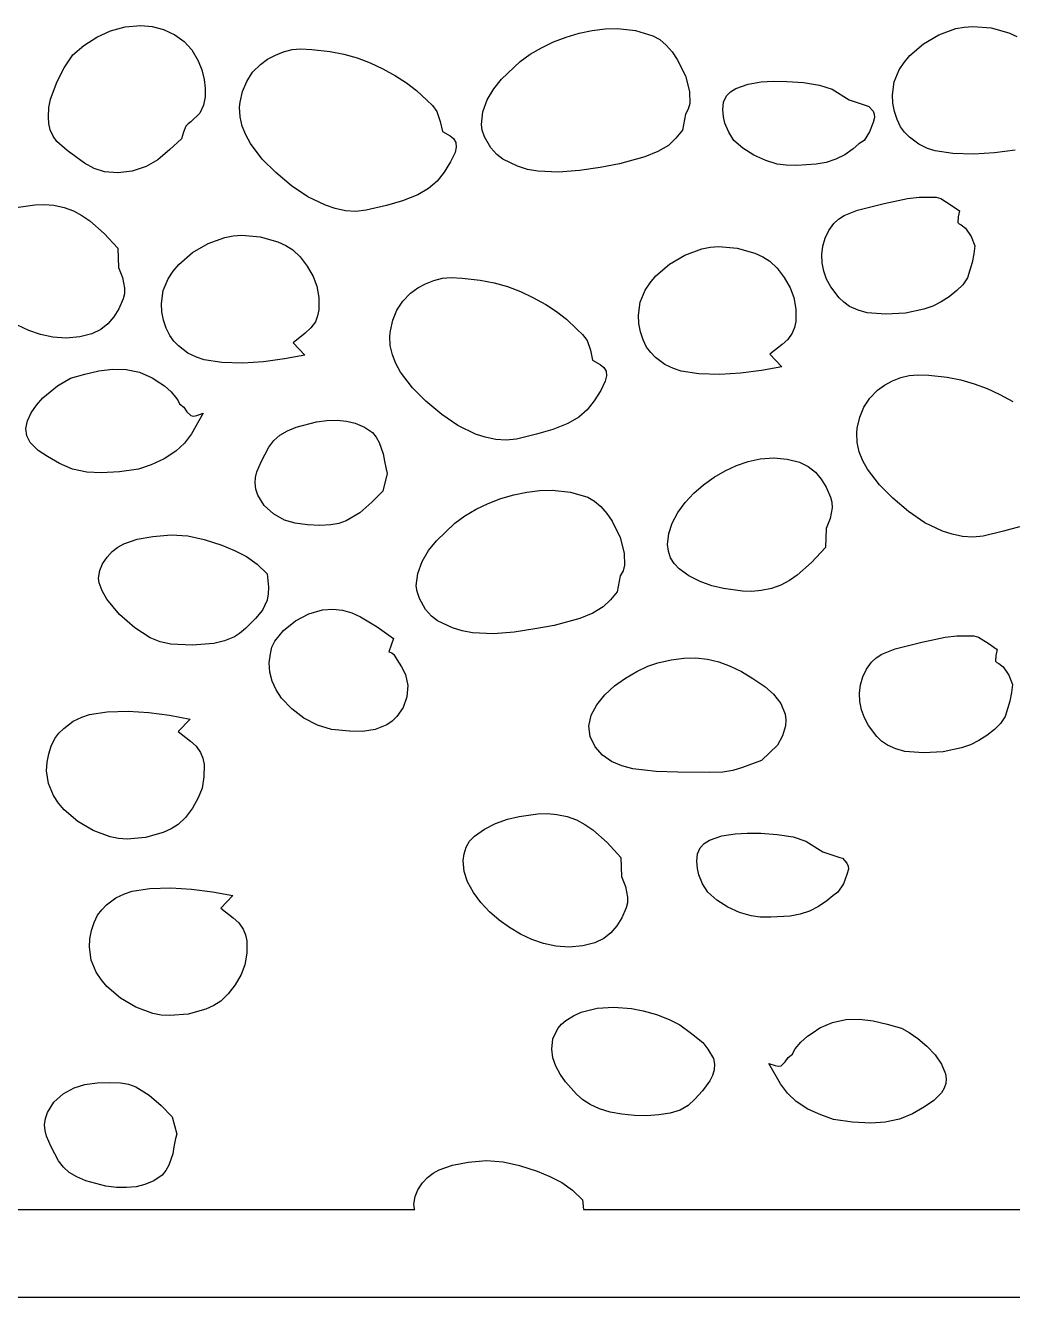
# Model space of a CAD drawing. Extents: x 2 to 598, y 382 to 3498.
# Drawn here: x 216.6 to 365.4, y 382 to 573.8 of the extents above; entities that cross this region are included whole.
import ezdxf

# ---------------------------------------------------------------- set-up
doc = ezdxf.new("R2010")
doc.units = 0

msp = doc.modelspace()

# ---------------------------------------------------------------- linework, layer by layer
at = {"layer": 'Calque 1'}
for p, q in [((229.435517, 572.9595), (231.640939, 573.559397)), ((231.640939, 573.559397), (233.971817, 573.7839)), ((233.971817, 573.7839), (235.710405, 573.6109)), ((235.710405, 573.6109), (237.395817, 573.155)), ((356.845117, 573.3005), (358.072563, 573.544999)), ((358.072563, 573.544999), (359.392067, 573.640241)), ((359.392067, 573.640241), (362.152692, 573.408575)), ((225.381017, 570.7701), (227.350545, 572.018353)), ((227.350545, 572.018353), (229.435517, 572.9595)), ((237.395817, 573.155), (239.13325, 572.357455)), ((239.13325, 572.357455), (240.52408, 571.365463)), ((296.179383, 571.300488), (298.089667, 572.031475)), ((298.089667, 572.031475), (300.051195, 572.612602)), ((300.051195, 572.612602), (302.023955, 573.030787)), ((302.023955, 573.030787), (303.967933, 573.272948)), ((303.967933, 573.272948), (305.843117, 573.326)), ((305.843117, 573.326), (308.572955, 573.013512)), ((308.572955, 573.013512), (311.187517, 572.2418)), ((311.187517, 572.2418), (312.204358, 571.659727)), ((312.204358, 571.659727), (313.166694, 570.829847)), ((351.945192, 571.005675), (354.287501, 572.362787)), ((354.287501, 572.362787), (356.845117, 573.3005)), ((362.152692, 573.408575), (364.81788, 572.656747)), ((364.81788, 572.656747), (366.018087, 572.101786)), ((223.738317, 569.3392), (225.381017, 570.7701)), ((240.52408, 571.365463), (241.657303, 570.097489)), ((241.657303, 570.097489), (242.621917, 568.472)), ((254.263542, 569.3251), (255.514186, 569.8125)), ((255.514186, 569.8125), (256.797117, 570.1514)), ((256.797117, 570.1514), (258.112358, 570.245795)), ((258.112358, 570.245795), (259.770742, 570.172613)), ((259.770742, 570.172613), (262.517717, 569.8693)), ((262.517717, 569.8693), (264.591892, 569.465727)), ((292.672595, 569.441268), (294.360355, 570.432725)), ((294.360355, 570.432725), (296.179383, 571.300488)), ((313.166694, 570.829847), (314.054782, 569.808618)), ((314.054782, 569.808618), (314.84888, 568.6525)), ((349.910195, 569.240375), (351.945192, 571.005675)), ((222.42633, 567.406288), (223.738317, 569.3392)), ((242.621917, 568.472), (243.166467, 567.070275)), ((250.834944, 566.716759), (252.006717, 567.918)), ((252.006717, 567.918), (253.082086, 568.6925)), ((253.082086, 568.6925), (254.263542, 569.3251)), ((264.591892, 569.465727), (266.600817, 568.891013)), ((266.600817, 568.891013), (268.552442, 568.149667)), ((268.552442, 568.149667), (270.454717, 567.2462)), ((288.365117, 565.6944), (291.156117, 568.3392)), ((291.156117, 568.3392), (292.672595, 569.441268)), ((314.84888, 568.6525), (316.076134, 566.161428)), ((348.274517, 567.0781), (349.036691, 568.208159)), ((349.036691, 568.208159), (349.910195, 569.240375)), ((221.382317, 565.3497), (222.42633, 567.406288)), ((243.166467, 567.070275), (243.552017, 565.6102)), ((249.95298, 565.347275), (250.834944, 566.716759)), ((270.454717, 567.2462), (272.390883, 566.188789)), ((272.390883, 566.188789), (274.020842, 565.154713)), ((316.076134, 566.161428), (316.690517, 563.8083)), ((347.525755, 565.277512), (348.274517, 567.0781)), ((220.355467, 562.6515), (221.382317, 565.3497)), ((243.552017, 565.6102), (243.684273, 564.335461)), ((243.684273, 564.335461), (243.669417, 563.018262)), ((249.335784, 563.837653), (249.95298, 565.347275)), ((274.020842, 565.154713), (275.525514, 563.979355)), ((275.525514, 563.979355), (277.085817, 562.4981)), ((286.206305, 562.548825), (287.174865, 564.213994)), ((287.174865, 564.213994), (288.365117, 565.6944)), ((322.872066, 563.793664), (323.652078, 564.295434)), ((323.652078, 564.295434), (325.51463, 564.95445)), ((325.51463, 564.95445), (327.50995, 565.266366)), ((327.50995, 565.266366), (329.313317, 565.3659)), ((329.313317, 565.3659), (331.376426, 565.345428)), ((331.376426, 565.345428), (333.856367, 565.16965)), ((333.856367, 565.16965), (336.281708, 564.788522)), ((336.281708, 564.788522), (338.181017, 564.152)), ((338.181017, 564.152), (340.734317, 562.5691)), ((347.263217, 563.3321), (347.525755, 565.277512)), ((220.130642, 561.430791), (220.355467, 562.6515)), ((243.669417, 563.018262), (243.427536, 561.739483)), ((248.877317, 561.4398), (248.958317, 562.216)), ((248.958317, 562.216), (249.335784, 563.837653)), ((277.085817, 562.4981), (277.930729, 561.692037)), ((285.55505, 560.749069), (286.206305, 562.548825)), ((316.721255, 562.024875), (316.513372, 561.165028)), ((316.690517, 563.8083), (316.721255, 562.024875)), ((321.724617, 561.1299), (321.833005, 562.22475)), ((321.833005, 562.22475), (322.247017, 563.1546)), ((322.247017, 563.1546), (322.872066, 563.793664)), ((340.734317, 562.5691), (343.307817, 561.702)), ((347.330971, 562.060073), (347.263207, 563.3321)), ((347.263207, 563.3321), (347.263217, 563.3321)), ((347.56967, 560.808512), (347.330971, 562.060073)), ((220.075917, 559.9299), (220.130642, 561.430791)), ((242.878717, 560.58), (241.513417, 559.2359)), ((243.427536, 561.739483), (242.878717, 560.58)), ((248.877717, 561.4398), (248.877317, 561.4398)), ((248.945593, 560.008742), (248.877717, 561.4398)), ((277.930729, 561.692037), (278.629917, 560.7851)), ((278.629917, 560.7851), (279.107906, 559.316113)), ((285.316717, 558.8649), (285.55505, 560.749069)), ((316.076617, 560.3826), (315.640917, 557.9761)), ((316.513372, 561.165028), (316.076617, 560.3826)), ((321.821767, 560.023462), (321.724617, 561.1302)), ((321.724617, 561.1302), (321.724617, 561.1299)), ((343.307817, 561.702), (343.723317, 561.5718)), ((343.723317, 561.5718), (344.358155, 560.851287)), ((344.358155, 560.851287), (344.548575, 560.392645)), ((344.548575, 560.392645), (344.594517, 559.9243)), ((347.967387, 559.60887), (347.56967, 560.808512)), ((220.11918, 558.984412), (220.075917, 559.9299)), ((220.075917, 559.9299), (220.075917, 559.9299)), ((220.313717, 558.0654), (220.11918, 558.984412)), ((240.780617, 558.6075), (240.405555, 557.670425)), ((241.115442, 558.946187), (240.780617, 558.6075)), ((241.513417, 559.2359), (241.115442, 558.946187)), ((249.266763, 558.617908), (248.945593, 560.008742)), ((249.802119, 557.276173), (249.266763, 558.617908)), ((279.107906, 559.316113), (279.441227, 557.7935)), ((285.457676, 558.018309), (285.316717, 558.8649)), ((285.316717, 558.8649), (285.316717, 558.8649)), ((322.029017, 559.0575), (321.821767, 560.023462)), ((322.60883, 557.701987), (322.029017, 559.0575)), ((344.376417, 559.1435), (343.841417, 557.723462)), ((344.594517, 559.9243), (344.376417, 559.1435)), ((348.512207, 558.4926), (347.967387, 559.60887)), ((349.11847, 557.679662), (348.512207, 558.4926)), ((220.773673, 557.075777), (220.313717, 558.0654)), ((221.347142, 556.304637), (220.773673, 557.075777)), ((222.867017, 554.9431), (221.347142, 556.304637)), ((240.107817, 556.6996), (238.353042, 555.074737)), ((240.405555, 557.670425), (240.107817, 556.6996)), ((250.51255, 555.992413), (249.802119, 557.276173)), ((279.441227, 557.7935), (280.596763, 557.145613)), ((280.596763, 557.145613), (281.139396, 556.715511)), ((281.139396, 556.715511), (281.480417, 556.1456)), ((285.809742, 556.999725), (285.457676, 558.018309)), ((286.722317, 555.309), (285.809742, 556.999725)), ((314.624892, 556.792487), (313.523217, 555.6997)), ((315.640917, 557.9761), (314.624892, 556.792487)), ((323.394817, 556.4556), (322.60883, 557.701987)), ((324.748145, 555.25595), (323.394817, 556.4556)), ((343.010617, 556.4553), (342.219017, 555.9132)), ((343.841417, 557.723462), (343.010617, 556.4553)), ((349.838207, 556.9532), (349.11847, 557.679662)), ((351.243307, 555.869), (349.838207, 556.9532)), ((225.505817, 553.008912), (222.867017, 554.9431)), ((238.353042, 555.074737), (236.544717, 553.5122)), ((252.302195, 553.634311), (250.51255, 555.992413)), ((281.346318, 554.625325), (280.688727, 553.2186)), ((281.528305, 555.420281), (281.346318, 554.625325)), ((281.480417, 556.1456), (281.528305, 555.420281)), ((287.627259, 554.336814), (286.722317, 555.309)), ((288.54648, 553.623237), (287.627259, 554.336814)), ((311.936831, 554.762695), (309.97013, 553.974312)), ((313.523217, 555.6997), (311.936831, 554.762695)), ((326.403667, 554.21185), (324.748145, 555.25595)), ((341.348217, 555.1546), (340.095223, 554.295883)), ((342.219017, 555.9132), (341.348217, 555.1546)), ((352.542618, 555.25308), (351.243307, 555.869)), ((353.730996, 554.855362), (352.542618, 555.25308)), ((356.370117, 554.4598), (353.730996, 554.855362)), ((359.526708, 554.364437), (356.370117, 554.4598)), ((362.672067, 554.5561), (359.526708, 554.364437)), ((365.798826, 554.970662), (362.672067, 554.5561)), ((226.965645, 552.236927), (225.505817, 553.008912)), ((234.805451, 552.514856), (232.694167, 551.835925)), ((236.544717, 553.5122), (234.805451, 552.514856)), ((254.322817, 551.6146), (252.302195, 553.634311)), ((280.688727, 553.2186), (279.690893, 551.654395)), ((290.779917, 552.5557), (288.54648, 553.623237)), ((292.282178, 552.082362), (290.779917, 552.5557)), ((306.120117, 552.903), (303.210717, 552.3826)), ((309.97013, 553.974312), (306.120117, 552.903)), ((328.187739, 553.395375), (326.403667, 554.21185)), ((329.926717, 552.8786), (328.187739, 553.395375)), ((331.279958, 552.718155), (329.926717, 552.8786)), ((332.874042, 552.687187), (331.279958, 552.718155)), ((335.805917, 552.8566), (332.874042, 552.687187)), ((337.303436, 553.131161), (335.805917, 552.8566)), ((338.740083, 553.616162), (337.303436, 553.131161)), ((340.095223, 554.295883), (338.740083, 553.616162)), ((228.508517, 551.7129), (226.965645, 552.236927)), ((230.499108, 551.545306), (228.508517, 551.7129)), ((232.694167, 551.835925), (230.499108, 551.545306)), ((256.703955, 549.606097), (254.322817, 551.6146)), ((279.690893, 551.654395), (278.63431, 550.326638)), ((293.819751, 551.792186), (292.282178, 552.082362)), ((296.959692, 551.653112), (293.819751, 551.792186)), ((300.117445, 551.922058), (296.959692, 551.653112)), ((303.210717, 552.3826), (300.117445, 551.922058)), ((259.149817, 547.934625), (256.703955, 549.606097)), ((277.362757, 549.198286), (275.720017, 548.2323)), ((278.63431, 550.326638), (277.362757, 549.198286)), ((215.190217, 546.3583), (218.017042, 546.74505)), ((218.017042, 546.74505), (219.44927, 546.7768)), ((219.44927, 546.7768), (220.871017, 546.6617)), ((220.871017, 546.6617), (222.428404, 546.332394)), ((261.809805, 546.661366), (259.149817, 547.934625)), ((263.266783, 546.193185), (261.809805, 546.661366)), ((271.009217, 546.6495), (267.957308, 545.908637)), ((273.432196, 547.334325), (271.009217, 546.6495)), ((275.720017, 548.2323), (273.432196, 547.334325)), ((341.99648, 545.944775), (346.036417, 546.9332)), ((346.036417, 546.9332), (349.54438, 547.69115)), ((349.54438, 547.69115), (351.318278, 547.901712)), ((351.318278, 547.901712), (353.122317, 547.9088)), ((353.122317, 547.9088), (353.863617, 547.870112)), ((353.863617, 547.870112), (354.567717, 547.6923)), ((354.567717, 547.6923), (356.001042, 546.807312)), ((356.001042, 546.807312), (357.378417, 545.8273)), ((222.428404, 546.332394), (223.83498, 545.820817)), ((223.83498, 545.820817), (225.116155, 545.149385)), ((225.116155, 545.149385), (226.297342, 544.340513)), ((264.833317, 545.8475), (263.266783, 546.193185)), ((266.401176, 545.74327), (264.833317, 545.8475)), ((267.957308, 545.908637), (266.401176, 545.74327)), ((339.163619, 544.596983), (340.014869, 545.137981)), ((340.014869, 545.137981), (341.99648, 545.944775)), ((357.18848, 544.94975), (357.121017, 544.0713)), ((357.378417, 545.8273), (357.18848, 544.94975)), ((226.297342, 544.340513), (228.461392, 542.400102)), ((337.119742, 541.71825), (337.679733, 542.873312)), ((337.679733, 542.873312), (338.454917, 543.9416)), ((338.454917, 543.9416), (339.163619, 544.596983)), ((357.121017, 544.0713), (357.334392, 543.8672)), ((357.334392, 543.8672), (357.655317, 543.7246)), ((357.655317, 543.7246), (358.288917, 543.2042)), ((358.288917, 543.2042), (359.122017, 541.947012)), ((228.461392, 542.400102), (230.530417, 540.1789)), ((244.116717, 540.883788), (246.674317, 541.8215)), ((246.674317, 541.8215), (247.901792, 542.065999)), ((247.901792, 542.065999), (249.221311, 542.161241)), ((249.221311, 542.161241), (251.981942, 541.929575)), ((251.981942, 541.929575), (254.647136, 541.177747)), ((254.647136, 541.177747), (255.847358, 540.622786)), ((336.769639, 540.501687), (337.119742, 541.71825)), ((359.122017, 541.947012), (359.674317, 540.5594)), ((230.530417, 540.1789), (230.629417, 537.2741)), ((239.73948, 537.761375), (241.774442, 539.526675)), ((241.774442, 539.526675), (244.116717, 540.883788)), ((255.847358, 540.622786), (256.907817, 539.957)), ((256.907817, 539.957), (258.03005, 538.895284)), ((313.665242, 537.794037), (316.007517, 539.151173)), ((316.007517, 539.151173), (318.565117, 540.0889)), ((318.565117, 540.0889), (319.792559, 540.33337)), ((319.792559, 540.33337), (321.112055, 540.428598)), ((321.112055, 540.428598), (323.872667, 540.196937)), ((323.872667, 540.196937), (326.53788, 539.445133)), ((326.53788, 539.445133), (327.738125, 538.890181)), ((336.624117, 539.2489), (336.769639, 540.501687)), ((336.677675, 537.985125), (336.624117, 539.2489)), ((336.624117, 539.2489), (336.624117, 539.2489)), ((359.54513, 539.325637), (359.298117, 538.066)), ((359.674317, 540.5594), (359.54513, 539.325637)), ((230.629417, 537.2741), (231.231555, 535.779025)), ((238.865987, 536.729159), (239.73948, 537.761375)), ((258.03005, 538.895284), (259.085055, 537.4908)), ((259.085055, 537.4908), (259.952165, 535.953491)), ((311.63028, 536.028733), (313.665242, 537.794037)), ((327.738125, 538.890181), (328.798617, 538.2244)), ((328.798617, 538.2244), (329.92085, 537.162683)), ((329.92085, 537.162683), (330.975855, 535.758187)), ((336.92508, 536.7356), (336.677675, 537.985125)), ((359.298117, 538.066), (358.605717, 535.7462)), ((231.231555, 535.779025), (231.539917, 534.1953)), ((237.355054, 533.798475), (238.103817, 535.5991)), ((238.103817, 535.5991), (238.865987, 536.729159)), ((259.952165, 535.953491), (260.510717, 534.4933)), ((276.904692, 534.83845), (278.155164, 535.325856)), ((278.155164, 535.325856), (279.438017, 535.6648)), ((279.438017, 535.6648), (280.753244, 535.759152)), ((280.753244, 535.759152), (282.411605, 535.685962)), ((282.411605, 535.685962), (285.158617, 535.3826)), ((285.158617, 535.3826), (287.23294, 534.979083)), ((310.756787, 534.99653), (311.63028, 536.028733)), ((330.975855, 535.758187), (331.842965, 534.220848)), ((337.360978, 535.5256), (336.92508, 536.7356)), ((337.980017, 534.3804), (337.360978, 535.5256)), ((358.605717, 535.7462), (357.889305, 534.696112)), ((231.505072, 533.337211), (231.325505, 532.572188)), ((231.539917, 534.1953), (231.505072, 533.337211)), ((237.092517, 531.8531), (237.355054, 533.798475)), ((260.510717, 534.4933), (260.807317, 532.759)), ((273.476386, 532.230061), (274.648117, 533.4313)), ((274.648117, 533.4313), (275.723408, 534.205844)), ((275.723408, 534.205844), (276.904692, 534.83845)), ((287.23294, 534.979083), (289.24208, 534.404387)), ((289.24208, 534.404387), (291.193862, 533.663023)), ((291.193862, 533.663023), (293.096117, 532.7595)), ((309.24548, 532.065875), (309.994617, 533.8665)), ((309.994617, 533.8665), (310.756787, 534.99653)), ((331.842965, 534.220848), (332.401517, 532.7606)), ((339.229355, 532.7111), (337.980017, 534.3804)), ((357.002117, 533.7949), (355.84265, 532.867195)), ((357.889305, 534.696112), (357.002117, 533.7949)), ((231.325505, 532.572188), (230.649017, 531.0735)), ((237.160203, 530.581073), (237.092517, 531.8531)), ((237.092517, 531.8531), (237.092517, 531.8531)), ((260.807317, 532.759), (260.814455, 530.8982)), ((272.594417, 530.860587), (273.476386, 532.230061)), ((293.096117, 532.7595), (295.03224, 531.702147)), ((295.03224, 531.702147), (296.662205, 530.6681)), ((308.983317, 530.1205), (309.24548, 532.065875)), ((332.401517, 532.7606), (332.698117, 531.0264)), ((339.954715, 532.035366), (339.229355, 532.7111)), ((340.830517, 531.4318), (339.954715, 532.035366)), ((342.122683, 530.831764), (340.830517, 531.4318)), ((353.348716, 531.469342), (352.022855, 530.98185)), ((354.623415, 532.0949), (353.348716, 531.469342)), ((355.84265, 532.867195), (354.623415, 532.0949)), ((229.906831, 529.836455), (229.02178, 528.787763)), ((230.649017, 531.0735), (229.906831, 529.836455)), ((237.39873, 529.329513), (237.160203, 530.581073)), ((260.632169, 529.979997), (260.292617, 529.1163)), ((260.814455, 530.8982), (260.632169, 529.979997)), ((271.977198, 529.350995), (272.594417, 530.860587)), ((296.662205, 530.6681), (298.1669, 529.492753)), ((298.1669, 529.492753), (299.727217, 528.0115)), ((309.050961, 528.848473), (308.983317, 530.1205)), ((308.983317, 530.1205), (308.983317, 530.1205)), ((332.698117, 531.0264), (332.705217, 529.1656)), ((343.476367, 530.476237), (342.122683, 530.831764)), ((346.293817, 530.2391), (343.476367, 530.476237)), ((349.23485, 530.386375), (346.293817, 530.2391)), ((352.022855, 530.98185), (349.23485, 530.386375)), ((217.133155, 527.799642), (215.414787, 528.605391)), ((218.872017, 527.1709), (217.133155, 527.799642)), ((227.940847, 527.933414), (226.611017, 527.2794)), ((229.02178, 528.787763), (227.940847, 527.933414)), ((237.796275, 528.12987), (237.39873, 529.329513)), ((238.341017, 527.0136), (237.796275, 528.12987)), ((259.623911, 528.176167), (258.766542, 527.385688)), ((260.292617, 529.1163), (259.623911, 528.176167)), ((271.518717, 526.9527), (271.599717, 527.7294)), ((271.599717, 527.7294), (271.977198, 529.350995)), ((299.727217, 528.0115), (300.572092, 527.205387)), ((309.289492, 527.596912), (309.050961, 528.848473)), ((309.687061, 526.39727), (309.289492, 527.596912)), ((332.522955, 528.247397), (332.183417, 527.3837)), ((332.705217, 529.1656), (332.522955, 528.247397)), ((220.715075, 526.780842), (218.872017, 527.1709)), ((222.755055, 526.657213), (220.715075, 526.780842)), ((224.788265, 526.817552), (222.755055, 526.657213)), ((226.611017, 527.2794), (224.788265, 526.817552)), ((238.94753, 526.200663), (238.341017, 527.0136)), ((239.667517, 525.4742), (238.94753, 526.200663)), ((258.766542, 527.385688), (256.928017, 525.9511)), ((256.928017, 525.9511), (258.728917, 524.0649)), ((271.519117, 526.9527), (271.518717, 526.9527)), ((271.586968, 525.521663), (271.519117, 526.9527)), ((300.572092, 527.205387), (301.271317, 526.2984)), ((301.271317, 526.2984), (301.749305, 524.8295)), ((310.231817, 525.281), (309.687061, 526.39727)), ((330.657292, 525.653087), (328.818717, 524.2185)), ((331.514695, 526.443567), (330.657292, 525.653087)), ((332.183417, 527.3837), (331.514695, 526.443567)), ((241.072617, 524.3905), (239.667517, 525.4742)), ((242.37197, 523.774502), (241.072617, 524.3905)), ((243.560342, 523.376612), (242.37197, 523.774502)), ((258.728917, 524.0649), (255.628126, 523.491578)), ((271.90808, 524.130884), (271.586968, 525.521663)), ((272.443354, 522.789226), (271.90808, 524.130884)), ((301.749305, 524.8295), (302.082617, 523.3069)), ((310.838292, 524.468025), (310.231817, 525.281)), ((311.558317, 523.7416), (310.838292, 524.468025)), ((312.963417, 522.6579), (311.558317, 523.7416)), ((328.818717, 524.2185), (330.619717, 522.3323)), ((225.560867, 521.229175), (227.645517, 521.7129)), ((227.645517, 521.7129), (229.715258, 521.968425)), ((229.715258, 521.968425), (231.777592, 521.913525)), ((231.777592, 521.913525), (233.787989, 521.498138)), ((246.199417, 522.9808), (243.560342, 523.376612)), ((249.356008, 522.885422), (246.199417, 522.9808)), ((252.501367, 523.07705), (249.356008, 522.885422)), ((255.628126, 523.491578), (252.501367, 523.07705)), ((273.153692, 521.50555), (272.443354, 522.789226)), ((302.082617, 523.3069), (303.237855, 522.658962)), ((303.237855, 522.658962), (303.780312, 522.228827)), ((303.780312, 522.228827), (304.121217, 521.6589)), ((314.262714, 522.041887), (312.963417, 522.6579)), ((315.451067, 521.643975), (314.262714, 522.041887)), ((327.518884, 521.758964), (324.39213, 521.344412)), ((330.619717, 522.3323), (327.518884, 521.758964)), ((221.42245, 519.447294), (223.409617, 520.607)), ((223.409617, 520.607), (225.560867, 521.229175)), ((233.787989, 521.498138), (235.701917, 520.6722)), ((235.701917, 520.6722), (236.830017, 519.8913)), ((236.830017, 519.8913), (237.542617, 519.4366)), ((274.943167, 519.147591), (273.153692, 521.50555)), ((303.987155, 520.138675), (303.329517, 518.732)), ((304.169119, 520.933625), (303.987155, 520.138675)), ((304.121217, 521.6589), (304.169119, 520.933625)), ((318.090217, 521.2482), (315.451067, 521.643975)), ((321.246794, 521.15278), (318.090217, 521.2482)), ((324.39213, 521.344412), (321.246794, 521.15278)), ((346.09673, 519.563008), (347.278167, 520.195412)), ((347.278167, 520.195412), (348.52883, 520.682636)), ((348.52883, 520.682636), (349.811817, 521.0215)), ((349.811817, 521.0215), (351.126922, 521.115973)), ((351.126922, 521.115973), (352.785105, 521.042962)), ((352.785105, 521.042962), (355.531817, 520.7399)), ((355.531817, 520.7399), (357.606169, 520.336247)), ((357.606169, 520.336247), (359.61528, 519.76135)), ((219.24318, 517.613675), (221.42245, 519.447294)), ((237.542617, 519.4366), (238.544555, 518.53125)), ((238.544555, 518.53125), (239.423117, 517.5065)), ((276.963717, 517.1279), (274.943167, 519.147591)), ((303.329517, 518.732), (302.331781, 517.167753)), ((343.84963, 517.587317), (345.021417, 518.7886)), ((345.021417, 518.7886), (346.09673, 519.563008)), ((359.61528, 519.76135), (361.567034, 519.019803)), ((361.567034, 519.019803), (363.469317, 518.1162)), ((363.469317, 518.1162), (365.405442, 517.058847)), ((217.462853, 515.372319), (218.266208, 516.527328)), ((218.266208, 516.527328), (219.24318, 517.613675)), ((239.423117, 517.5065), (239.621017, 517.1814)), ((239.621017, 517.1814), (239.838617, 516.7261)), ((239.838617, 516.7261), (240.452517, 516.2058)), ((240.452517, 516.2058), (240.941942, 515.53955)), ((279.34482, 515.119453), (276.963717, 517.1279)), ((302.331781, 517.167753), (301.275405, 515.84)), ((342.350442, 514.708239), (342.967642, 516.217837)), ((342.967642, 516.217837), (343.84963, 517.587317)), ((216.672517, 512.9894), (216.906996, 514.181919)), ((216.906996, 514.181919), (217.462853, 515.372319)), ((240.941942, 515.53955), (241.521217, 514.9702)), ((241.521217, 514.9702), (241.952939, 514.881581)), ((243.361917, 515.3169), (241.612792, 512.2261)), ((241.952939, 514.881581), (242.416367, 514.9871)), ((242.416367, 514.9871), (243.361917, 515.3169)), ((260.455005, 514.031187), (262.027732, 514.226115)), ((262.027732, 514.226115), (263.564281, 514.262689)), ((263.564281, 514.262689), (265.00862, 514.124515)), ((265.00862, 514.124515), (266.304717, 513.7952)), ((281.790817, 513.448), (279.34482, 515.119453)), ((300.004059, 514.711672), (298.361417, 513.7457)), ((301.275405, 515.84), (300.004059, 514.711672)), ((341.973017, 513.0866), (342.350442, 514.708239)), ((216.805292, 511.915288), (216.672517, 512.9894)), ((216.672517, 512.9894), (216.672517, 512.9894)), ((241.612792, 512.2261), (240.548573, 510.814059)), ((254.922917, 511.9958), (256.080054, 512.660212)), ((256.080054, 512.660212), (257.425134, 513.231842)), ((257.425134, 513.231842), (260.455005, 514.031187)), ((266.304717, 513.7952), (267.67778, 513.231413)), ((267.67778, 513.231413), (268.917417, 512.386)), ((268.917417, 512.386), (269.469673, 511.696697)), ((284.451014, 512.174722), (281.790817, 513.448)), ((285.908096, 511.706518), (284.451014, 512.174722)), ((293.650617, 512.1629), (290.598705, 511.422025)), ((296.073555, 512.847725), (293.650617, 512.1629)), ((298.361417, 513.7457), (296.073555, 512.847725)), ((341.892017, 512.3099), (341.973017, 513.0866)), ((341.892427, 512.3099), (341.892017, 512.3099)), ((341.960299, 510.878841), (341.892427, 512.3099)), ((217.333017, 510.8939), (216.805292, 511.915288)), ((218.510455, 509.696513), (217.333017, 510.8939)), ((240.548573, 510.814059), (239.265017, 509.5715)), ((252.171717, 508.0932), (253.294942, 510.217525)), ((253.294942, 510.217525), (254.031595, 511.203206)), ((254.031595, 511.203206), (254.922917, 511.9958)), ((269.469673, 511.696697), (269.929567, 510.884675)), ((269.929567, 510.884675), (270.540617, 509.1774)), ((287.474717, 511.3608), (285.908096, 511.706518)), ((289.042575, 511.256628), (287.474717, 511.3608)), ((290.598705, 511.422025), (289.042575, 511.256628)), ((342.281468, 509.488006), (341.960299, 510.878841)), ((219.905917, 508.7695), (218.510455, 509.696513)), ((221.74133, 507.717425), (219.905917, 508.7695)), ((237.507055, 508.428788), (235.543217, 507.5551)), ((239.265017, 509.5715), (237.507055, 508.428788)), ((270.540617, 509.1774), (270.698717, 508.0932)), ((325.507817, 508.0569), (327.351067, 508.447036)), ((327.351067, 508.447036), (329.391267, 508.570837)), ((329.391267, 508.570837), (331.424642, 508.41067)), ((331.424642, 508.41067), (333.247417, 507.9489)), ((342.816822, 508.146268), (342.281468, 509.488006)), ((223.686617, 506.8833), (221.74133, 507.717425)), ((225.847305, 506.448775), (223.686617, 506.8833)), ((228.021717, 506.3195), (225.847305, 506.448775)), ((230.775905, 506.464175), (228.021717, 506.3195)), ((233.643117, 506.8616), (230.775905, 506.464175)), ((235.543217, 507.5551), (233.643117, 506.8616)), ((251.270058, 505.647998), (251.499292, 506.502313)), ((251.499292, 506.502313), (252.171717, 508.0932)), ((270.698717, 508.0932), (270.956017, 506.8576)), ((270.956017, 506.8576), (271.134317, 506.207)), ((320.386829, 505.651506), (322.050737, 506.622409)), ((322.050737, 506.622409), (323.769013, 507.428158)), ((323.769013, 507.428158), (325.507817, 508.0569)), ((333.247417, 507.9489), (334.577247, 507.294886)), ((334.577247, 507.294886), (335.65818, 506.440537)), ((335.65818, 506.440537), (336.543231, 505.391845)), ((343.527252, 506.8625), (342.816822, 508.146268)), ((345.316899, 504.504369), (343.527252, 506.8625)), ((251.201717, 504.7978), (251.270058, 505.647998)), ((251.329467, 503.843389), (251.201717, 504.7978)), ((251.201717, 504.7978), (251.201717, 504.7978)), ((271.134317, 506.207), (270.441417, 503.5839)), ((317.357478, 503.261644), (318.81113, 504.5273)), ((318.81113, 504.5273), (320.386829, 505.651506)), ((336.543231, 505.391845), (337.285417, 504.1548)), ((347.337527, 502.4846), (345.316899, 504.504369)), ((251.618844, 502.955134), (251.329467, 503.843389)), ((252.60433, 501.390625), (251.618844, 502.955134)), ((270.441417, 503.5839), (268.796362, 501.900759)), ((288.25548, 502.433937), (290.217111, 503.015058)), ((290.217111, 503.015058), (292.189962, 503.433245)), ((292.189962, 503.433245), (294.134007, 503.675419)), ((294.134007, 503.675419), (296.009217, 503.7285)), ((296.009217, 503.7285), (298.739092, 503.415975)), ((298.739092, 503.415975), (301.353617, 502.6443)), ((301.353617, 502.6443), (302.37044, 502.062194)), ((316.059715, 501.866391), (317.357478, 503.261644)), ((337.285417, 504.1548), (337.961755, 502.655862)), ((337.961755, 502.655862), (338.141303, 501.890667)), ((254.001884, 500.131328), (252.60433, 501.390625)), ((268.796362, 501.900759), (266.987105, 500.311125)), ((282.838188, 499.843764), (284.52599, 500.835211)), ((284.52599, 500.835211), (286.345097, 501.702962)), ((286.345097, 501.702962), (288.25548, 502.433937)), ((302.37044, 502.062194), (303.33273, 501.232289)), ((303.33273, 501.232289), (304.22075, 500.211043)), ((314.951682, 500.353392), (316.059715, 501.866391)), ((338.176317, 501.0325), (337.868067, 499.449062)), ((338.141303, 501.890667), (338.176317, 501.0325)), ((349.718594, 500.476139), (347.337527, 502.4846)), ((255.655217, 499.2043), (254.001884, 500.131328)), ((257.257884, 498.723802), (255.655217, 499.2043)), ((259.113855, 498.468988), (257.257884, 498.723802)), ((264.955228, 499.078753), (263.837553, 498.678964)), ((266.987105, 500.311125), (264.955228, 499.078753)), ((278.530717, 496.0969), (281.321717, 498.7417)), ((281.321717, 498.7417), (282.838188, 499.843764)), ((304.22075, 500.211043), (305.014767, 499.054912)), ((305.014767, 499.054912), (306.241855, 496.56383)), ((313.549992, 497.174087), (314.067217, 498.7345)), ((314.067217, 498.7345), (314.951682, 500.353392)), ((337.868067, 499.449062), (337.265817, 497.9542)), ((352.164415, 498.804662), (349.718594, 500.476139)), ((354.824416, 497.53138), (352.164415, 498.804662)), ((235.780417, 496.7515), (238.549501, 497.001427)), ((238.549501, 497.001427), (241.070917, 496.831063)), ((241.070917, 496.831063), (243.550033, 496.284892)), ((260.987281, 498.397605), (259.113855, 498.468988)), ((262.642317, 498.4674), (260.987281, 498.397605)), ((263.837553, 498.678964), (262.642317, 498.4674)), ((313.398017, 495.5455), (313.549992, 497.174087)), ((337.265817, 497.9542), (337.166817, 495.0489)), ((356.281431, 497.063189), (354.824416, 497.53138)), ((357.848027, 496.7175), (356.281431, 497.063189)), ((360.971998, 496.778687), (359.415879, 496.613314)), ((364.023827, 497.5196), (360.971998, 496.778687)), ((366.446851, 498.204425), (364.023827, 497.5196)), ((229.679359, 494.456894), (230.515152, 495.108016)), ((230.515152, 495.108016), (231.42238, 495.614725)), ((231.42238, 495.614725), (233.454094, 496.305719)), ((233.454094, 496.305719), (235.780417, 496.7515)), ((243.550033, 496.284892), (246.192217, 495.4074)), ((246.192217, 495.4074), (248.112818, 494.628016)), ((277.340465, 494.61645), (278.530717, 496.0969)), ((306.241855, 496.56383), (306.856117, 494.2107)), ((313.398317, 495.5455), (313.398017, 495.5455)), ((313.522294, 494.515508), (313.398317, 495.5455)), ((337.166817, 495.0489), (335.097808, 492.827777)), ((359.415879, 496.613314), (357.848027, 496.7175)), ((228.219117, 492.6106), (228.914261, 493.633656)), ((228.914261, 493.633656), (229.679359, 494.456894)), ((248.112818, 494.628016), (249.894346, 493.701875)), ((249.894346, 493.701875), (251.532059, 492.549872)), ((275.72065, 491.151512), (276.371905, 492.951275)), ((276.371905, 492.951275), (277.340465, 494.61645)), ((306.856117, 494.2107), (306.887105, 492.427287)), ((313.839105, 493.534537), (313.522294, 494.515508)), ((314.365072, 492.632748), (313.839105, 493.534537)), ((227.612417, 490.4475), (227.807017, 491.612375)), ((227.807017, 491.612375), (228.219117, 492.6106)), ((251.532059, 492.549872), (253.021217, 491.0929)), ((253.021217, 491.0929), (253.212729, 489.090463)), ((275.482317, 489.2673), (275.72065, 491.151512)), ((306.679394, 491.56747), (306.242717, 490.7851)), ((306.887105, 492.427287), (306.679394, 491.56747)), ((315.116517, 491.8403), (314.365072, 492.632748)), ((316.598561, 490.807503), (315.116517, 491.8403)), ((335.097808, 492.827777), (332.933792, 490.887537)), ((227.612817, 490.4475), (227.612417, 490.4475)), ((227.684817, 489.7488), (227.612817, 490.4475)), ((228.157576, 488.522191), (227.684817, 489.7488)), ((275.623262, 488.420753), (275.482317, 489.2673)), ((275.482317, 489.2673), (275.482317, 489.2673)), ((306.242717, 490.7851), (305.807017, 488.3785)), ((318.285392, 489.961925), (316.598561, 490.807503)), ((320.065336, 489.312959), (318.285392, 489.961925)), ((321.826717, 488.87), (320.065336, 489.312959)), ((330.471464, 489.407405), (329.064899, 488.895885)), ((331.752624, 490.078756), (330.471464, 489.407405)), ((332.933792, 490.887537), (331.752624, 490.078756)), ((228.865626, 487.297608), (228.157576, 488.522191)), ((230.798292, 484.958288), (228.865626, 487.297608)), ((253.202525, 488.095942), (253.021217, 487.104)), ((253.212729, 489.090463), (253.202525, 488.095942)), ((275.975305, 487.402175), (275.623262, 488.420753)), ((276.887917, 485.7115), (275.975305, 487.402175)), ((304.790742, 487.194887), (303.688817, 486.1021)), ((305.807017, 488.3785), (304.790742, 487.194887)), ((324.653505, 488.48325), (321.826717, 488.87)), ((326.085728, 488.4515), (324.653505, 488.48325)), ((327.507517, 488.5666), (326.085728, 488.4515)), ((329.064899, 488.895885), (327.507517, 488.5666)), ((252.304708, 485.6362), (251.259617, 484.3724)), ((253.021217, 487.104), (252.304708, 485.6362)), ((259.318544, 485.083723), (261.367917, 485.6806)), ((261.367917, 485.6806), (262.928491, 485.782427)), ((262.928491, 485.782427), (264.392667, 485.612356)), ((264.392667, 485.612356), (265.776574, 485.214745)), ((277.792845, 484.739256), (276.887917, 485.7115)), ((303.688817, 486.1021), (302.102509, 485.165095)), ((233.104195, 482.938373), (230.798292, 484.958288)), ((251.259617, 484.3724), (249.763608, 482.869163)), ((255.486122, 482.57387), (257.281255, 484.002863)), ((257.281255, 484.002863), (259.318544, 485.083723)), ((265.776574, 485.214745), (267.096342, 484.63395)), ((267.096342, 484.63395), (269.60798, 483.100244)), ((278.712042, 484.02565), (277.792845, 484.739256)), ((280.945517, 482.9581), (278.712042, 484.02565)), ((300.13598, 484.376712), (296.286217, 483.3054)), ((302.102509, 485.165095), (300.13598, 484.376712)), ((235.404717, 481.4454), (233.104195, 482.938373)), ((236.90432, 480.839748), (235.404717, 481.4454)), ((248.092317, 481.5751), (246.577243, 480.983903)), ((248.884423, 482.103261), (248.092317, 481.5751)), ((249.763608, 482.869163), (248.884423, 482.103261)), ((254.163217, 480.9326), (255.486122, 482.57387)), ((269.60798, 483.100244), (272.056617, 481.3661)), ((282.447778, 482.484766), (280.945517, 482.9581)), ((283.985351, 482.1946), (282.447778, 482.484766)), ((287.125292, 482.05555), (283.985351, 482.1946)), ((290.283045, 482.3245), (287.125292, 482.05555)), ((293.376317, 482.785), (290.283045, 482.3245)), ((296.286217, 483.3054), (293.376317, 482.785)), ((351.720317, 480.7914), (355.228492, 481.54935)), ((355.228492, 481.54935), (357.002558, 481.759912)), ((357.002558, 481.759912), (358.806717, 481.767)), ((358.806717, 481.767), (359.547767, 481.72825)), ((359.547767, 481.72825), (360.251617, 481.55)), ((360.251617, 481.55), (361.684967, 480.665262)), ((238.487267, 480.511063), (236.90432, 480.839748)), ((241.718617, 480.3613), (238.487267, 480.511063)), ((244.978596, 480.61585), (241.718617, 480.3613)), ((246.577243, 480.983903), (244.978596, 480.61585)), ((253.510017, 479.0459), (253.759555, 480.018275)), ((253.759555, 480.018275), (254.163217, 480.9326)), ((272.056617, 481.3661), (271.364217, 479.3497)), ((345.699233, 478.995759), (347.680642, 479.802725)), ((347.680642, 479.802725), (351.720317, 480.7914)), ((361.684967, 480.665262), (363.062217, 479.6855)), ((363.062217, 479.6855), (362.87233, 478.807912)), ((253.352417, 477.7028), (253.510017, 479.0459)), ((253.448048, 476.276473), (253.352417, 477.7028)), ((253.352417, 477.7028), (253.352417, 477.7028)), ((271.364217, 479.3497), (271.799579, 479.197073)), ((271.799579, 479.197073), (272.101142, 478.941088)), ((272.101142, 478.941088), (272.591017, 478.1793)), ((272.591017, 478.1793), (273.270555, 477.079475)), ((310.40494, 477.153126), (311.916917, 477.6788)), ((311.916917, 477.6788), (313.940014, 478.149625)), ((313.940014, 478.149625), (315.84414, 478.397327)), ((315.84414, 478.397327), (317.655677, 478.424005)), ((317.655677, 478.424005), (319.401005, 478.231762)), ((319.401005, 478.231762), (321.106502, 477.822699)), ((321.106502, 477.822699), (322.79855, 477.198917)), ((343.364081, 476.731091), (344.139417, 477.7993)), ((344.139417, 477.7993), (344.848064, 478.454704)), ((344.848064, 478.454704), (345.699233, 478.995759)), ((362.87233, 478.807912), (362.804917, 477.9295)), ((362.804917, 477.9295), (363.018292, 477.7254)), ((363.018292, 477.7254), (363.339217, 477.5828)), ((253.802242, 474.899113), (253.448048, 476.276473)), ((273.270555, 477.079475), (273.877717, 475.9024)), ((273.877717, 475.9024), (274.23138, 474.253477)), ((307.038087, 475.38242), (308.743705, 476.37782)), ((308.743705, 476.37782), (310.40494, 477.153126)), ((322.79855, 477.198917), (324.503528, 476.362517)), ((324.503528, 476.362517), (326.247817, 475.3156)), ((342.803855, 475.5762), (343.364081, 476.731091)), ((363.339217, 477.5828), (363.972817, 477.0624)), ((363.972817, 477.0624), (364.805917, 475.80525)), ((364.805917, 475.80525), (365.358217, 474.4176)), ((254.396473, 473.590095), (253.802242, 474.899113)), ((274.23138, 474.253477), (274.101592, 472.569763)), ((303.913222, 472.849485), (305.392967, 474.196462)), ((305.392967, 474.196462), (307.038087, 475.38242)), ((326.247817, 475.3156), (328.048817, 474.1235)), ((328.048817, 474.1235), (329.368853, 472.955078)), ((342.307917, 473.1071), (342.453534, 474.359809)), ((342.453534, 474.359809), (342.803855, 475.5762)), ((365.358217, 474.4176), (365.22928, 473.183912)), ((255.212217, 472.3688), (254.396473, 473.590095)), ((256.739222, 470.736713), (255.212217, 472.3688)), ((274.101592, 472.569763), (273.538192, 470.969767)), ((302.70373, 471.371023), (303.913222, 472.849485)), ((329.368853, 472.955078), (330.438755, 471.555375)), ((342.361537, 471.843341), (342.307917, 473.1071)), ((342.307917, 473.1071), (342.307917, 473.1071)), ((342.608971, 470.59385), (342.361537, 471.843341)), ((364.982517, 471.9242), (364.289617, 469.6045)), ((365.22928, 473.183912), (364.982517, 471.9242)), ((226.262667, 469.892288), (228.901817, 470.2879)), ((228.901817, 470.2879), (232.05835, 470.383341)), ((232.05835, 470.383341), (235.20368, 470.19185)), ((235.20368, 470.19185), (238.330428, 469.777459)), ((258.56153, 469.341925), (256.739222, 470.736713)), ((273.538192, 470.969767), (272.591017, 469.572)), ((301.869369, 469.790616), (302.70373, 471.371023)), ((330.438755, 471.555375), (331.085712, 469.959959)), ((331.085712, 469.959959), (331.196584, 469.099975)), ((343.044878, 469.383884), (342.608971, 470.59385)), ((222.369417, 467.795), (223.775017, 468.8786)), ((223.775017, 468.8786), (225.074314, 469.494536)), ((225.074314, 469.494536), (226.262667, 469.892288)), ((238.330428, 469.777459), (241.431217, 469.2042)), ((241.431217, 469.2042), (239.629817, 467.3175)), ((260.594456, 468.278975), (258.56153, 469.341925)), ((262.753317, 467.6424), (260.594456, 468.278975)), ((271.073794, 468.332933), (269.32198, 467.618613)), ((271.867209, 468.880562), (271.073794, 468.332933)), ((272.591017, 469.572), (271.867209, 468.880562)), ((301.515017, 468.1378), (301.869369, 469.790616)), ((301.70463, 466.573475), (301.515017, 468.1378)), ((301.515017, 468.1378), (301.515017, 468.1378)), ((331.136917, 468.2044), (330.705755, 466.693962)), ((331.196584, 469.099975), (331.136917, 468.2044)), ((343.663917, 468.2387), (343.044878, 469.383884)), ((344.913258, 466.569387), (343.663917, 468.2387)), ((363.573205, 468.554337), (362.686017, 467.6532)), ((364.289617, 469.6045), (363.573205, 468.554337)), ((220.498561, 465.139244), (221.043317, 466.2555)), ((221.043317, 466.2555), (221.649592, 467.068488)), ((221.649592, 467.068488), (222.369417, 467.795)), ((239.629817, 467.3175), (241.468642, 465.88295)), ((265.465317, 467.3603), (262.753317, 467.6424)), ((267.423259, 467.328061), (265.465317, 467.3603)), ((269.32198, 467.618613), (267.423259, 467.328061)), ((302.475117, 464.9958), (301.70463, 466.573475)), ((330.705755, 466.693962), (329.969117, 465.2775)), ((345.63862, 465.893623), (344.913258, 466.569387)), ((361.526521, 466.725462), (360.307275, 465.953142)), ((362.686017, 467.6532), (361.526521, 466.725462)), ((220.100992, 463.939625), (220.498561, 465.139244)), ((241.468642, 465.88295), (242.326189, 465.092475)), ((242.326189, 465.092475), (242.995017, 464.1523)), ((303.597223, 463.744807), (302.475117, 464.9958)), ((329.969117, 465.2775), (327.554217, 462.936)), ((346.514417, 465.29), (345.63862, 465.893623)), ((347.806587, 464.689964), (346.514417, 465.29)), ((349.160271, 464.334437), (347.806587, 464.689964)), ((351.977717, 464.0973), (349.160271, 464.334437)), ((354.91874, 464.244577), (351.977717, 464.0973)), ((357.706721, 464.840062), (354.91874, 464.244577)), ((359.032575, 465.327567), (357.706721, 464.840062)), ((360.307275, 465.953142), (359.032575, 465.327567)), ((219.794817, 461.416), (219.862461, 462.688069)), ((219.862461, 462.688069), (220.100992, 463.939625)), ((242.995017, 464.1523), (243.334386, 463.288697)), ((243.334386, 463.288697), (243.516667, 462.3707)), ((243.516667, 462.3707), (243.509717, 460.5102)), ((304.95734, 462.811069), (303.597223, 463.744807)), ((306.498843, 462.146534), (304.95734, 462.811069)), ((327.554217, 462.936), (324.690992, 461.902087)), ((220.056917, 459.470625), (219.794817, 461.416)), ((219.794817, 461.416), (219.794817, 461.416)), ((243.509717, 460.5102), (243.212517, 458.7759)), ((308.165104, 461.70315), (306.498843, 462.146534)), ((311.6454, 461.287631), (308.165104, 461.70315)), ((314.945217, 461.1801), (311.6454, 461.287631)), ((319.695817, 461.1371), (314.945217, 461.1801)), ((321.714817, 461.1801), (319.695817, 461.1371)), ((323.214389, 461.46218), (321.714817, 461.1801)), ((324.690992, 461.902087), (323.214389, 461.46218)), ((220.805617, 457.67), (220.056917, 459.470625)), ((243.212517, 458.7759), (242.654101, 457.315652)), ((221.567812, 456.53997), (220.805617, 457.67)), ((222.441373, 455.507769), (221.567812, 456.53997)), ((242.654101, 457.315652), (241.787192, 455.778312)), ((224.476542, 453.742475), (222.441373, 455.507769)), ((241.787192, 455.778312), (240.73237, 454.373817)), ((291.006817, 454.5323), (293.833642, 454.91905)), ((293.833642, 454.91905), (295.26587, 454.9508)), ((295.26587, 454.9508), (296.687617, 454.8357)), ((296.687617, 454.8357), (298.244999, 454.506389)), ((226.819023, 452.385369), (224.476542, 453.742475)), ((239.610217, 453.3121), (238.549729, 452.646434)), ((240.73237, 454.373817), (239.610217, 453.3121)), ((285.778619, 452.594811), (287.465455, 453.440412)), ((287.465455, 453.440412), (289.245422, 454.089383)), ((289.245422, 454.089383), (291.006817, 454.5323)), ((298.244999, 454.506389), (299.651564, 453.994803)), ((299.651564, 453.994803), (300.932724, 453.323359)), ((300.932724, 453.323359), (302.113892, 452.514475)), ((229.376717, 451.4477), (226.819023, 452.385369)), ((230.604188, 451.203213), (229.376717, 451.4477)), ((231.923697, 451.108), (230.604188, 451.203213)), ((234.684304, 451.339725), (231.923697, 451.108)), ((237.349494, 452.091537), (234.684304, 451.339725)), ((238.549729, 452.646434), (237.349494, 452.091537)), ((283.019205, 449.867512), (283.545172, 450.769473)), ((283.545172, 450.769473), (284.296617, 451.562)), ((284.296617, 451.562), (285.778619, 452.594811)), ((302.113892, 452.514475), (304.277908, 450.574059)), ((318.923555, 450.430164), (319.703598, 450.931933)), ((319.703598, 450.931933), (321.566292, 451.590937)), ((321.566292, 451.590937), (323.561773, 451.902823)), ((323.561773, 451.902823), (325.365217, 452.0023)), ((325.365217, 452.0023), (327.428326, 451.981764)), ((327.428326, 451.981764), (329.908267, 451.805837)), ((329.908267, 451.805837), (332.333608, 451.424542)), ((332.333608, 451.424542), (334.232917, 450.7879)), ((334.232917, 450.7879), (336.786217, 449.2056)), ((282.578417, 447.8563), (282.702394, 448.88637)), ((282.702394, 448.88637), (283.019205, 449.867512)), ((304.277908, 450.574059), (306.346917, 448.3529)), ((317.776517, 447.7659), (317.884705, 448.860962)), ((317.884705, 448.860962), (318.298517, 449.7911)), ((318.298517, 449.7911), (318.923555, 450.430164)), ((336.786217, 449.2056), (339.359717, 448.3385)), ((282.72998, 446.227712), (282.578117, 447.8563)), ((282.578117, 447.8563), (282.578417, 447.8563)), ((306.346917, 448.3529), (306.445917, 445.4481)), ((317.776527, 447.7662), (317.776517, 447.7659)), ((317.873595, 446.659425), (317.776527, 447.7662)), ((339.359717, 448.3385), (339.775217, 448.2083)), ((339.775217, 448.2083), (340.409805, 447.4875)), ((340.409805, 447.4875), (340.600053, 447.028709)), ((340.600053, 447.028709), (340.645917, 446.5603)), ((283.247317, 444.6673), (282.72998, 446.227712)), ((306.445917, 445.4481), (307.048055, 443.952987)), ((318.080927, 445.6935), (317.873595, 446.659425)), ((318.660731, 444.3382), (318.080927, 445.6935)), ((340.428417, 445.78), (339.89338, 444.359925)), ((340.645917, 446.5603), (340.428417, 445.78)), ((231.513676, 442.868378), (232.702033, 443.2661)), ((232.702033, 443.2661), (235.341217, 443.6617)), ((235.341217, 443.6617), (238.497798, 443.757063)), ((238.497798, 443.757063), (241.643125, 443.5654)), ((241.643125, 443.5654), (244.769848, 443.150838)), ((244.769848, 443.150838), (247.870617, 442.5775)), ((284.131753, 443.048404), (283.247317, 444.6673)), ((307.048055, 443.952987), (307.356417, 442.3693)), ((319.446717, 443.0921), (318.660731, 444.3382)), ((320.800059, 441.892356), (319.446717, 443.0921)), ((339.062617, 443.0918), (338.270927, 442.5497)), ((339.89338, 444.359925), (339.062617, 443.0918)), ((228.08928, 440.44205), (228.809317, 441.1683)), ((228.809317, 441.1683), (230.214417, 442.2525)), ((230.214417, 442.2525), (231.513676, 442.868378)), ((247.870617, 442.5775), (246.069717, 440.6913)), ((285.239773, 441.535395), (284.131753, 443.048404)), ((286.537534, 440.140129), (285.239773, 441.535395)), ((307.321572, 441.511211), (307.142004, 440.746187)), ((307.356417, 442.3693), (307.321572, 441.511211)), ((322.455605, 440.84805), (320.800059, 441.892356)), ((337.400127, 441.7906), (336.147115, 440.931881)), ((338.270927, 442.5497), (337.400127, 441.7906)), ((226.937961, 438.51313), (227.482717, 439.6294)), ((227.482717, 439.6294), (228.08928, 440.44205)), ((246.069717, 440.6913), (247.908293, 439.256788)), ((247.908293, 439.256788), (248.765671, 438.466289)), ((287.991192, 438.874462), (286.537534, 440.140129)), ((306.465517, 439.2475), (305.723275, 438.010455)), ((307.142004, 440.746187), (306.465517, 439.2475)), ((324.239681, 440.031369), (322.455605, 440.84805)), ((325.978617, 439.5145), (324.239681, 440.031369)), ((327.331862, 439.354055), (325.978617, 439.5145)), ((328.925947, 439.323087), (327.331862, 439.354055)), ((331.857827, 439.4925), (328.925947, 439.323087)), ((333.355302, 439.767119), (331.857827, 439.4925)), ((334.791952, 440.25215), (333.355302, 439.767119)), ((336.147115, 440.931881), (334.791952, 440.25215)), ((226.540392, 437.313488), (226.937961, 438.51313)), ((248.765671, 438.466289), (249.434427, 437.5261)), ((249.434427, 437.5261), (249.773796, 436.662539)), ((289.566903, 437.75025), (287.991192, 438.874462)), ((291.230823, 436.779348), (289.566903, 437.75025)), ((305.723275, 438.010455), (304.838205, 436.961762)), ((226.234217, 434.7899), (226.301861, 436.061927)), ((226.301861, 436.061927), (226.540392, 437.313488)), ((249.773796, 436.662539), (249.956077, 435.744538)), ((249.956077, 435.744538), (249.949127, 433.884)), ((292.949109, 435.973613), (291.230823, 436.779348)), ((294.687917, 435.3449), (292.949109, 435.973613)), ((302.427517, 435.4534), (300.604686, 434.991537)), ((303.75729, 436.107414), (302.427517, 435.4534)), ((304.838205, 436.961762), (303.75729, 436.107414)), ((226.496568, 432.844475), (226.234217, 434.7899)), ((226.234217, 434.7899), (226.234217, 434.7899)), ((249.949127, 433.884), (249.652427, 432.1492)), ((296.531111, 434.9548), (294.687917, 435.3449)), ((298.571292, 434.831175), (296.531111, 434.9548)), ((300.604686, 434.991537), (298.571292, 434.831175)), ((227.245527, 431.0438), (226.496568, 432.844475)), ((249.652427, 432.1492), (249.093933, 430.689045)), ((228.007729, 429.913774), (227.245527, 431.0438)), ((228.881246, 428.881583), (228.007729, 429.913774)), ((249.093933, 430.689045), (248.226852, 429.151913)), ((230.916236, 427.116313), (228.881246, 428.881583)), ((247.171858, 427.747623), (246.049627, 426.686)), ((248.226852, 429.151913), (247.171858, 427.747623)), ((233.258521, 425.759211), (230.916236, 427.116313)), ((244.98916, 426.020301), (243.788926, 425.46538)), ((246.049627, 426.686), (244.98916, 426.020301)), ((235.816127, 424.8215), (233.258521, 425.759211)), ((237.04357, 424.577013), (235.816127, 424.8215)), ((238.363073, 424.481802), (237.04357, 424.577013)), ((241.123707, 424.713538), (238.363073, 424.481802)), ((243.788926, 425.46538), (241.123707, 424.713538)), ((298.033517, 423.7728), (299.188476, 424.47478)), ((299.188476, 424.47478), (300.364711, 425.005381)), ((300.364711, 425.005381), (302.785417, 425.62105)), ((302.785417, 425.62105), (305.304448, 425.757019)), ((305.304448, 425.757019), (307.930617, 425.5505)), ((307.930617, 425.5505), (309.726095, 425.212489)), ((309.726095, 425.212489), (311.713142, 424.642962)), ((311.713142, 424.642962), (313.634901, 423.90928)), ((313.634901, 423.90928), (315.234517, 423.0788)), ((340.252655, 423.882712), (342.314978, 423.937623)), ((342.314978, 423.937623), (344.384717, 423.6821)), ((296.11343, 421.012162), (296.846017, 422.5373)), ((296.846017, 422.5373), (297.385017, 423.208337)), ((297.385017, 423.208337), (298.033517, 423.7728)), ((315.234517, 423.0788), (316.985392, 421.796337)), ((335.200317, 421.861), (336.328417, 422.6413)), ((336.328417, 422.6413), (338.242287, 423.467295)), ((338.242287, 423.467295), (340.252655, 423.882712)), ((344.384717, 423.6821), (346.469367, 423.1983)), ((346.469367, 423.1983), (348.620617, 422.5762)), ((348.620617, 422.5762), (349.788486, 421.956815)), ((295.915817, 419.4403), (296.11343, 421.012162)), ((316.985392, 421.796337), (318.678817, 420.434)), ((318.678817, 420.434), (319.448292, 419.422375)), ((332.607117, 419.4761), (333.48568, 420.500675)), ((333.48568, 420.500675), (334.487617, 421.4057)), ((334.487617, 421.4057), (335.200317, 421.861)), ((349.788486, 421.956815), (351.11519, 421.043461)), ((351.11519, 421.043461), (352.462986, 419.898167)), ((296.095283, 418.13127), (295.915817, 419.4403)), ((295.915817, 419.4403), (295.915817, 419.4403)), ((319.448292, 419.422375), (320.301917, 418.0275)), ((331.08838, 417.508687), (331.577717, 418.1749)), ((331.577717, 418.1749), (332.191717, 418.6953)), ((332.191717, 418.6953), (332.409217, 419.1506)), ((332.409217, 419.1506), (332.607117, 419.4761)), ((352.462986, 419.898167), (353.69413, 418.582962)), ((353.69413, 418.582962), (354.670878, 417.159875)), ((296.532542, 416.854387), (296.095283, 418.13127)), ((297.176014, 415.639136), (296.532542, 416.854387)), ((320.394112, 416.315794), (320.136379, 415.470255)), ((320.301917, 418.0275), (320.463308, 417.17276)), ((320.463308, 417.17276), (320.394112, 416.315794)), ((328.668417, 417.2861), (329.613892, 416.95625)), ((330.417542, 414.1953), (328.668417, 417.2861)), ((328.668417, 417.2861), (328.668417, 417.2861)), ((329.613892, 416.95625), (330.077339, 416.850697)), ((330.077339, 416.850697), (330.509117, 416.9393)), ((330.509117, 416.9393), (331.08838, 417.508687)), ((354.670878, 417.159875), (355.255487, 415.690933)), ((225.538384, 414.096483), (227.394355, 414.351288)), ((227.394355, 414.351288), (229.267781, 414.422623)), ((229.267781, 414.422623), (230.922817, 414.3528)), ((230.922817, 414.3528), (232.118048, 414.141236)), ((297.974117, 414.515), (297.176014, 415.639136)), ((299.67103, 412.619712), (297.974117, 414.515)), ((319.732155, 414.6498), (318.652428, 413.138756)), ((320.136379, 415.470255), (319.732155, 414.6498)), ((355.255487, 415.690933), (355.357695, 414.95865)), ((355.357695, 414.95865), (355.310215, 414.238165)), ((220.884792, 411.429538), (222.28237, 412.68883)), ((222.28237, 412.68883), (223.935717, 413.6159)), ((223.935717, 413.6159), (225.538384, 414.096483)), ((232.118048, 414.141236), (233.235712, 413.741447)), ((233.235712, 413.741447), (235.267555, 412.509075)), ((235.267555, 412.509075), (237.076778, 410.919441)), ((300.62584, 411.797914), (299.67103, 412.619712)), ((318.652428, 413.138756), (317.491317, 411.8919)), ((331.481789, 412.783259), (330.417542, 414.1953)), ((332.765317, 411.5407), (331.481789, 412.783259)), ((354.697317, 412.8636), (353.519792, 411.665925)), ((355.095828, 413.53723), (354.697317, 412.8636)), ((355.310215, 414.238165), (355.095828, 413.53723)), ((219.899301, 409.865052), (220.884792, 411.429538)), ((237.076778, 410.919441), (238.721817, 409.2363)), ((301.695317, 411.0899), (300.62584, 411.797914)), ((303.099274, 410.446005), (301.695317, 411.0899)), ((316.471992, 410.9517), (315.274317, 410.244)), ((317.491317, 411.8919), (316.471992, 410.9517)), ((334.52323, 410.398162), (332.765317, 411.5407)), ((352.124317, 410.7387), (350.288905, 409.686587)), ((353.519792, 411.665925), (352.124317, 410.7387)), ((219.482217, 408.0224), (219.609938, 408.976807)), ((219.609938, 408.976807), (219.899301, 409.865052)), ((238.721817, 409.2363), (239.414317, 406.6132)), ((304.727583, 409.950937), (303.099274, 410.446005)), ((306.509983, 409.607164), (304.727583, 409.950937)), ((308.376217, 409.41715), (306.509983, 409.607164)), ((310.256026, 409.383361), (308.376217, 409.41715)), ((312.079151, 409.508262), (310.256026, 409.383361)), ((313.775335, 409.79432), (312.079151, 409.508262)), ((315.274317, 410.244), (313.775335, 409.79432)), ((336.487017, 409.5248), (334.52323, 410.398162)), ((338.387117, 408.8308), (336.487017, 409.5248)), ((341.25433, 408.433487), (338.387117, 408.8308)), ((348.343617, 408.8525), (346.18293, 408.418275)), ((350.288905, 409.686587), (348.343617, 408.8525)), ((219.55055, 407.172202), (219.482217, 408.0224)), ((219.482217, 408.0224), (219.482217, 408.0224)), ((219.77958, 406.317888), (219.55055, 407.172202)), ((344.008517, 408.2887), (341.25433, 408.433487)), ((346.18293, 408.418275), (344.008517, 408.2887)), ((220.451717, 404.727), (219.77958, 406.317888)), ((221.575155, 402.602675), (220.451717, 404.727)), ((238.979217, 404.727), (238.820617, 403.6428)), ((239.236517, 405.9626), (238.979217, 404.727)), ((239.414317, 406.6132), (239.236517, 405.9626)), ((238.820617, 403.6428), (238.20953, 401.935525)), ((222.312003, 401.616994), (221.575155, 402.602675)), ((223.203417, 400.8244), (222.312003, 401.616994)), ((237.749631, 401.123503), (237.197417, 400.4342)), ((238.20953, 401.935525), (237.749631, 401.123503)), ((278.049165, 400.735369), (278.956388, 401.242163)), ((278.956388, 401.242163), (280.98812, 401.933298)), ((280.98812, 401.933298), (283.3145, 402.3791)), ((283.3145, 402.3791), (286.083527, 402.62892)), ((286.083527, 402.62892), (288.604913, 402.458262)), ((288.604913, 402.458262), (291.084017, 401.911873)), ((291.084017, 401.911873), (293.7262, 401.0345)), ((293.7262, 401.0345), (295.646798, 400.255131)), ((224.360532, 400.159845), (223.203417, 400.8244)), ((225.705555, 399.588147), (224.360532, 400.159845)), ((228.735242, 398.788825), (225.705555, 399.588147)), ((234.584617, 399.025), (233.288574, 398.695664)), ((235.957767, 399.588788), (234.584617, 399.025)), ((237.197417, 400.4342), (235.957767, 399.588788)), ((275.7532, 398.2378), (276.448311, 399.260878)), ((276.448311, 399.260878), (277.213386, 400.08417)), ((277.213386, 400.08417), (278.049165, 400.735369)), ((295.646798, 400.255131), (297.428337, 399.329025)), ((297.428337, 399.329025), (299.066083, 398.177056)), ((230.307866, 398.593953), (228.735242, 398.788825)), ((231.844317, 398.557441), (230.307866, 398.593953)), ((233.288574, 398.695664), (231.844317, 398.557441)), ((275.146, 396.0746), (275.34085, 397.239525)), ((275.34085, 397.239525), (275.7532, 398.2378)), ((299.066083, 398.177056), (300.5553, 396.7201)), ((207.6205, 395.253), (275.278, 395.253)), ((275.219, 395.376), (275.146, 396.0746)), ((275.278, 395.253), (275.219, 395.376)), ((300.5553, 396.7201), (300.6958, 395.253)), ((300.6958, 395.253), (374.208, 395.253)), ((598, 381.978), (1.99988, 381.978))]:
    msp.add_line(p, q, dxfattribs=at)

doc.saveas('drawing.dxf')
